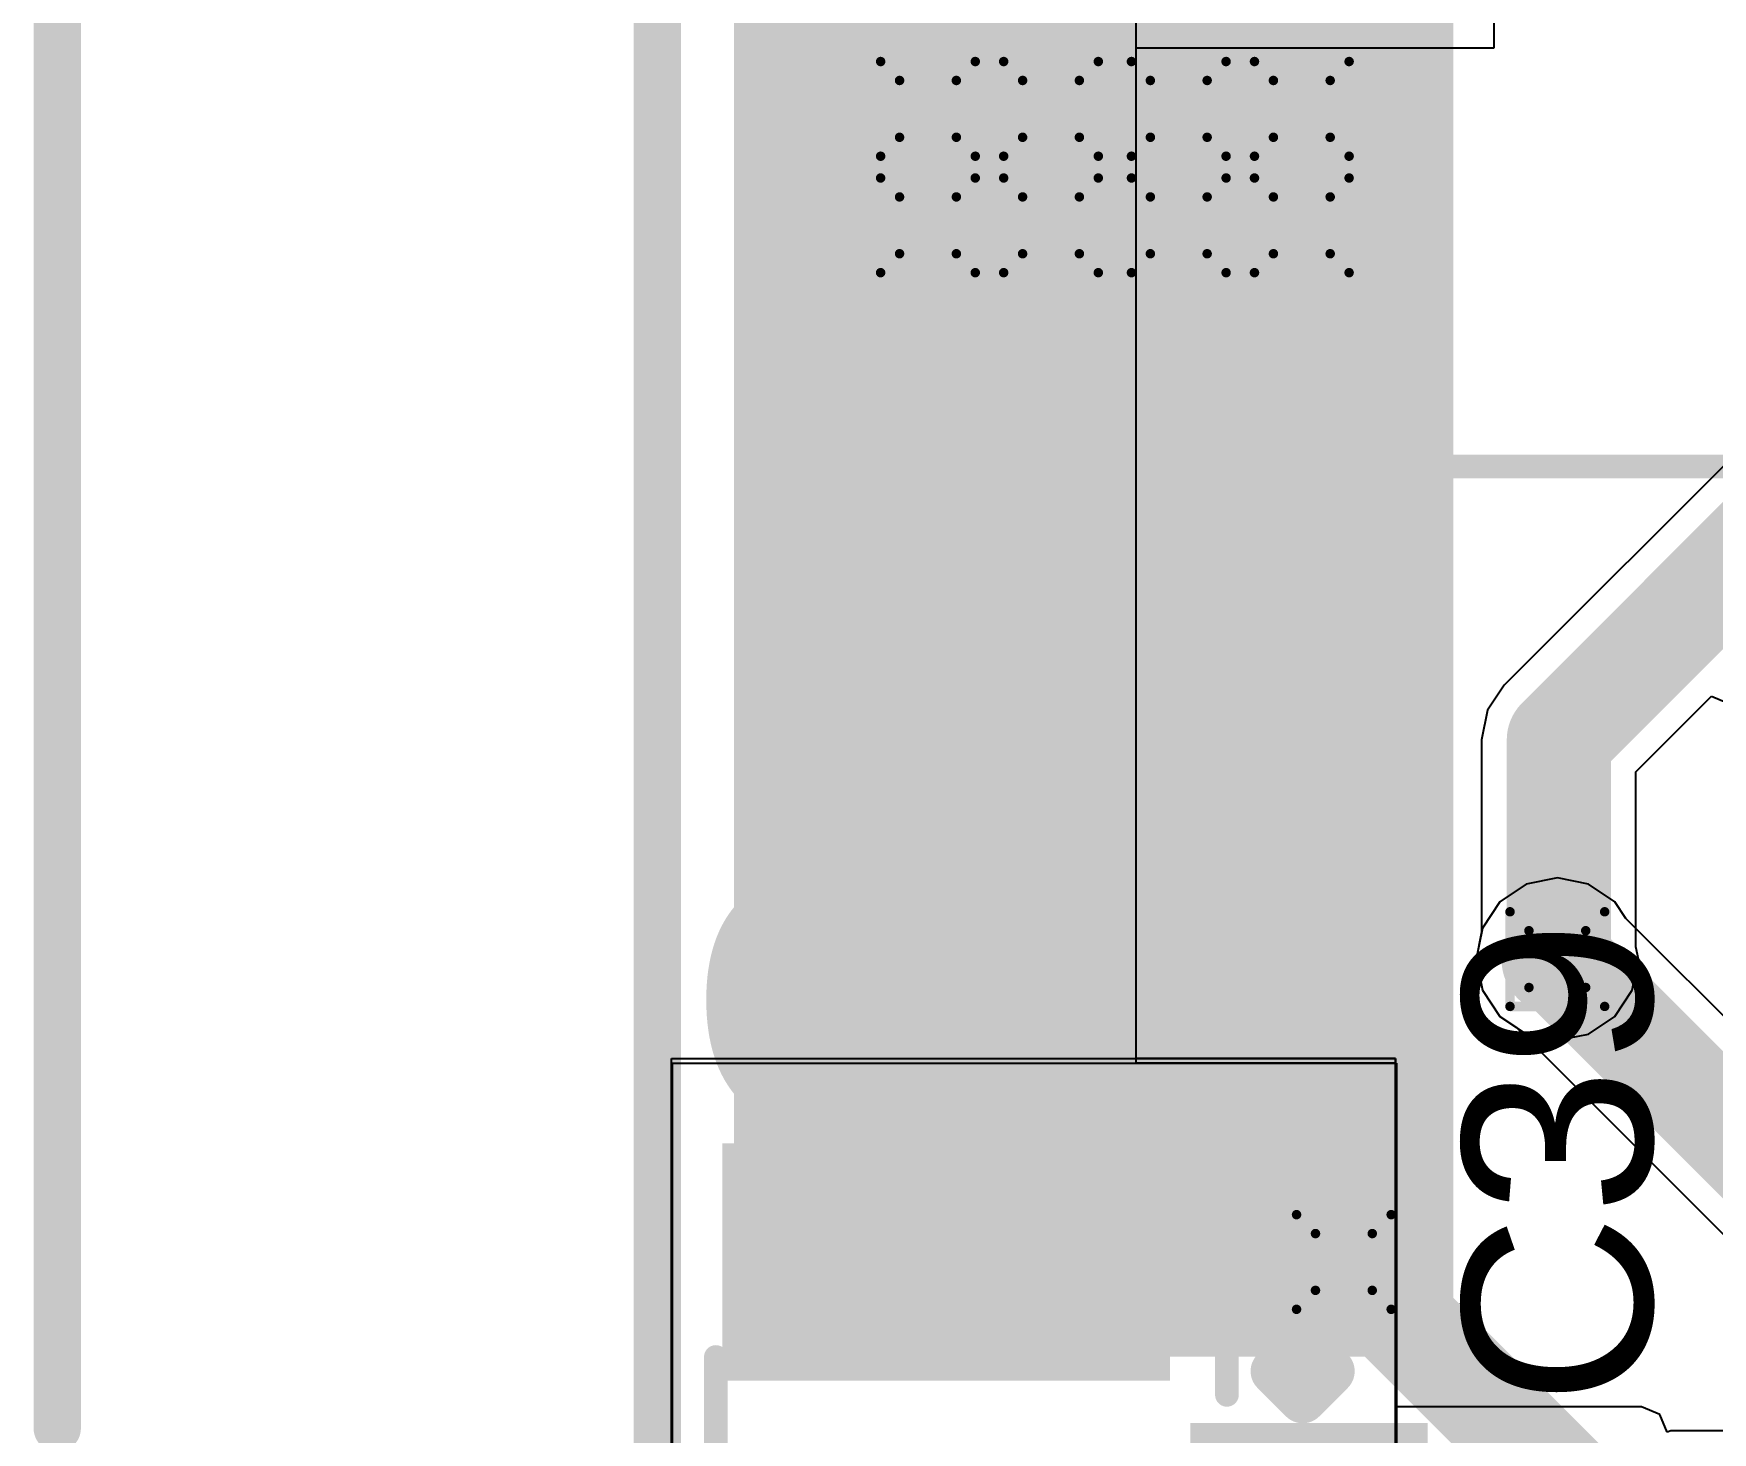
# Model space of a CAD drawing. Header units: inches. Extents: x -0.3 to 9.9, y -0.4 to 5.
# Drawn here: x -0.249 to 0.1058, y 1.562 to 1.8575 of the extents above; entities that cross this region are included whole.
import ezdxf

# ---------------------------------------------------------------- set-up
doc = ezdxf.new("R2010")
doc.units = ezdxf.units.IN
doc.header["$MEASUREMENT"] = 0
for name, color, linetype in [('Board Outline', 216, 'Continuous'), ('Bottom Layer', 5, 'Continuous'), ('Bottom Solder', 6, 'Continuous'), ('Dimension', 6, 'Continuous'), ('Drill Drawing', 1, 'Continuous'), ('Top Layer', 1, 'Continuous'), ('Top Overlay', 2, 'Continuous'), ('Top Paste', 8, 'Continuous'), ('Top Solder', 216, 'Continuous'), ('Via Holes', 16, 'Continuous')]:
    doc.layers.add(name, color=color, linetype=linetype)
doc.styles.add('Arial', font='', dxfattribs={"height": 0.2})
doc.styles.add('Arial_Bold', font='', dxfattribs={"height": 0.2})
doc.styles.get('Arial').set_extended_font_data('Arial')
doc.styles.get('Arial_Bold').set_extended_font_data('Arial', bold=True)

# ---------------------------------------------------------------- blocks, each defined once
blk = doc.blocks.new('20SVPF120M_41')
at = {"layer": 'Top Overlay'}
for points in [[(0.12992, 0.12992, 0.005, 0.005, 0), (-0.07677, 0.12992, 0.005, 0.005, 0)], [(0.12992, 0.12992, 0.005, 0.005, 0), (0.12992, 0.04528, 0.005, 0.005, 0)]]:
    blk.add_lwpolyline(points, format="xyseb", dxfattribs=at)
for points in [[(0.12867, 0.12992, 0.0025, 0.0025, 1), (0.13117, 0.12992, 0.0025, 0.0025, 1)], [(0.12867, 0.12992, 0.0025, 0.0025, 1), (0.13117, 0.12992, 0.0025, 0.0025, 1)], [(0.12867, 0.04528, 0.0025, 0.0025, 1), (0.13117, 0.04528, 0.0025, 0.0025, 1)]]:
    blk.add_lwpolyline(points, format="xyseb", close=True, dxfattribs=at)
blk = doc.blocks.new('U_FL_R_SMT_1_80___124')
at = {"layer": 'Top Layer'}
for points in [[(-0.07913, 0.08166), (-0.03701, 0.08166), (-0.03701, -0.00495), (-0.07913, -0.00495)], [(0.03701, 0.08166), (0.07913, 0.08166), (0.07913, -0.00495), (0.03701, -0.00495)], [(-0.02008, -0.01729), (0.02008, -0.01729), (0.02008, -0.05942), (-0.02008, -0.05942)]]:
    blk.add_hatch(color=1, dxfattribs=at).paths.add_polyline_path(points)
at = {"layer": 'Top Paste'}
for points in [[(-0.07913, 0.08166), (-0.03701, 0.08166), (-0.03701, -0.00495), (-0.07913, -0.00495)], [(0.03701, 0.08166), (0.07913, 0.08166), (0.07913, -0.00495), (0.03701, -0.00495)], [(-0.02008, -0.01729), (0.02008, -0.01729), (0.02008, -0.05942), (-0.02008, -0.05942)]]:
    blk.add_hatch(color=8, dxfattribs=at).paths.add_polyline_path(points)
at = {"layer": 'Top Solder'}
for points in [[(-0.08313, 0.08566), (-0.03301, 0.08566), (-0.03301, -0.00895), (-0.08313, -0.00895)], [(0.03301, 0.08566), (0.08313, 0.08566), (0.08313, -0.00895), (0.03301, -0.00895)], [(-0.02408, -0.01329), (0.02408, -0.01329), (0.02408, -0.06342), (-0.02408, -0.06342)]]:
    blk.add_hatch(color=216, dxfattribs=at).paths.add_polyline_path(points)
at = {"layer": 'Top Overlay'}
for points in [[(-0.038, 0.087, 0.005, 0.005, 0), (-0.016, 0.087, 0.005, 0.005, 0)], [(0.016, 0.087, 0.005, 0.005, 0), (0.038, 0.087, 0.005, 0.005, 0)], [(-0.048, -0.021, 0.005, 0.005, 0), (-0.03, -0.021, 0.005, 0.005, 0)], [(0.03, -0.021, 0.005, 0.005, 0), (0.048, -0.021, 0.005, 0.005, 0)], [(0.035, -0.031, 0.01, 0.01, 0), (0.029, -0.037, 0.01, 0.01, 0)], [(0.035, -0.031, 0.01, 0.01, 0), (0.035, -0.043, 0.01, 0.01, 0)], [(0.029, -0.037, 0.01, 0.01, 0), (0.035, -0.043, 0.01, 0.01, 0)]]:
    blk.add_lwpolyline(points, format="xyseb", dxfattribs=at)
for points in [[(-0.03925, 0.087, 0.0025, 0.0025, 1), (-0.03675, 0.087, 0.0025, 0.0025, 1)], [(-0.01725, 0.087, 0.0025, 0.0025, 1), (-0.01475, 0.087, 0.0025, 0.0025, 1)], [(0.01475, 0.087, 0.0025, 0.0025, 1), (0.01725, 0.087, 0.0025, 0.0025, 1)], [(0.03675, 0.087, 0.0025, 0.0025, 1), (0.03925, 0.087, 0.0025, 0.0025, 1)], [(-0.04925, -0.021, 0.0025, 0.0025, 1), (-0.04675, -0.021, 0.0025, 0.0025, 1)], [(-0.03125, -0.021, 0.0025, 0.0025, 1), (-0.02875, -0.021, 0.0025, 0.0025, 1)], [(0.02875, -0.021, 0.0025, 0.0025, 1), (0.03125, -0.021, 0.0025, 0.0025, 1)], [(0.04675, -0.021, 0.0025, 0.0025, 1), (0.04925, -0.021, 0.0025, 0.0025, 1)], [(0.0325, -0.031, 0.005, 0.005, 1), (0.0375, -0.031, 0.005, 0.005, 1)], [(0.0325, -0.031, 0.005, 0.005, 1), (0.0375, -0.031, 0.005, 0.005, 1)], [(0.0265, -0.037, 0.005, 0.005, 1), (0.0315, -0.037, 0.005, 0.005, 1)], [(0.0265, -0.037, 0.005, 0.005, 1), (0.0315, -0.037, 0.005, 0.005, 1)], [(0.0325, -0.043, 0.005, 0.005, 1), (0.0375, -0.043, 0.005, 0.005, 1)], [(0.0325, -0.043, 0.005, 0.005, 1), (0.0375, -0.043, 0.005, 0.005, 1)]]:
    blk.add_lwpolyline(points, format="xyseb", close=True, dxfattribs=at)

msp = doc.modelspace()

# ---------------------------------------------------------------- hatches: boundary and pattern name
at = {"layer": 'Bottom Layer'}
msp.add_hatch(color=5, dxfattribs=at).paths.add_polyline_path([(-0.081, 1.788), (0.042, 1.788), (0.042, 1.994), (-0.081, 1.994)])
h = msp.add_hatch(color=5, dxfattribs=at)
edge = h.paths.add_edge_path()
edge.add_arc((-0.06, 1.8416), 0.01181, 0, 360)
h = msp.add_hatch(color=5, dxfattribs=at)
edge = h.paths.add_edge_path()
edge.add_arc((-0.034, 1.8416), 0.01181, 0, 360)
h = msp.add_hatch(color=5, dxfattribs=at)
edge = h.paths.add_edge_path()
edge.add_arc((-0.007, 1.8416), 0.01181, 0, 360)
h = msp.add_hatch(color=5, dxfattribs=at)
edge = h.paths.add_edge_path()
edge.add_arc((0.019, 1.8416), 0.01181, 0, 360)
h = msp.add_hatch(color=5, dxfattribs=at)
edge = h.paths.add_edge_path()
edge.add_arc((-0.06, 1.817), 0.01181, 0, 360)
h = msp.add_hatch(color=5, dxfattribs=at)
edge = h.paths.add_edge_path()
edge.add_arc((-0.034, 1.817), 0.01181, 0, 360)
h = msp.add_hatch(color=5, dxfattribs=at)
edge = h.paths.add_edge_path()
edge.add_arc((-0.007, 1.817), 0.01181, 0, 360)
h = msp.add_hatch(color=5, dxfattribs=at)
edge = h.paths.add_edge_path()
edge.add_arc((0.019, 1.817), 0.01181, 0, 360)
h = msp.add_hatch(color=5, dxfattribs=at)
edge = h.paths.add_edge_path()
edge.add_arc((0.073, 1.662), 0.01181, 0, 360)
h = msp.add_hatch(color=5, dxfattribs=at)
edge = h.paths.add_edge_path()
edge.add_arc((0.02789, 1.59802), 0.01181, 0, 360)
at = {"layer": 'Bottom Solder'}
h = msp.add_hatch(color=6, dxfattribs=at)
edge = h.paths.add_edge_path()
edge.add_arc((-0.06, 1.8416), 0.00591, 0, 360)
h = msp.add_hatch(color=6, dxfattribs=at)
edge = h.paths.add_edge_path()
edge.add_arc((-0.034, 1.8416), 0.00591, 0, 360)
h = msp.add_hatch(color=6, dxfattribs=at)
edge = h.paths.add_edge_path()
edge.add_arc((-0.007, 1.8416), 0.00591, 0, 360)
h = msp.add_hatch(color=6, dxfattribs=at)
edge = h.paths.add_edge_path()
edge.add_arc((0.019, 1.8416), 0.00591, 0, 360)
h = msp.add_hatch(color=6, dxfattribs=at)
edge = h.paths.add_edge_path()
edge.add_arc((-0.06, 1.817), 0.00591, 0, 360)
h = msp.add_hatch(color=6, dxfattribs=at)
edge = h.paths.add_edge_path()
edge.add_arc((-0.034, 1.817), 0.00591, 0, 360)
h = msp.add_hatch(color=6, dxfattribs=at)
edge = h.paths.add_edge_path()
edge.add_arc((-0.007, 1.817), 0.00591, 0, 360)
h = msp.add_hatch(color=6, dxfattribs=at)
edge = h.paths.add_edge_path()
edge.add_arc((0.019, 1.817), 0.00591, 0, 360)
h = msp.add_hatch(color=6, dxfattribs=at)
edge = h.paths.add_edge_path()
edge.add_arc((0.073, 1.662), 0.00591, 0, 360)
h = msp.add_hatch(color=6, dxfattribs=at)
edge = h.paths.add_edge_path()
edge.add_arc((0.02789, 1.59802), 0.00591, 0, 360)
at = {"layer": 'Top Layer'}
msp.add_hatch(color=1, dxfattribs=at).paths.add_polyline_path([(-0.101, 1.578), (0.051, 1.578), (0.051, 2.06971), (-0.101, 2.06971)])
h = msp.add_hatch(color=1, dxfattribs=at)
edge = h.paths.add_edge_path()
edge.add_arc((-0.06, 1.8416), 0.01181, 0, 360)
h = msp.add_hatch(color=1, dxfattribs=at)
edge = h.paths.add_edge_path()
edge.add_arc((-0.034, 1.8416), 0.01181, 0, 360)
h = msp.add_hatch(color=1, dxfattribs=at)
edge = h.paths.add_edge_path()
edge.add_arc((-0.007, 1.8416), 0.01181, 0, 360)
h = msp.add_hatch(color=1, dxfattribs=at)
edge = h.paths.add_edge_path()
edge.add_arc((0.019, 1.8416), 0.01181, 0, 360)
h = msp.add_hatch(color=1, dxfattribs=at)
edge = h.paths.add_edge_path()
edge.add_arc((-0.06, 1.817), 0.01181, 0, 360)
h = msp.add_hatch(color=1, dxfattribs=at)
edge = h.paths.add_edge_path()
edge.add_arc((-0.034, 1.817), 0.01181, 0, 360)
h = msp.add_hatch(color=1, dxfattribs=at)
edge = h.paths.add_edge_path()
edge.add_arc((-0.007, 1.817), 0.01181, 0, 360)
h = msp.add_hatch(color=1, dxfattribs=at)
edge = h.paths.add_edge_path()
edge.add_arc((0.019, 1.817), 0.01181, 0, 360)
h = msp.add_hatch(color=1, dxfattribs=at)
edge = h.paths.add_edge_path()
edge.add_arc((0.073, 1.662), 0.01181, 0, 360)
h = msp.add_hatch(color=1, dxfattribs=at)
edge = h.paths.add_edge_path()
edge.add_arc((0.02789, 1.59802), 0.01181, 0, 360)
at = {"layer": 'Top Solder'}
h = msp.add_hatch(color=216, dxfattribs=at)
edge = h.paths.add_edge_path()
edge.add_arc((-0.06, 1.8416), 0.00591, 0, 360)
h = msp.add_hatch(color=216, dxfattribs=at)
edge = h.paths.add_edge_path()
edge.add_arc((-0.034, 1.8416), 0.00591, 0, 360)
h = msp.add_hatch(color=216, dxfattribs=at)
edge = h.paths.add_edge_path()
edge.add_arc((-0.007, 1.8416), 0.00591, 0, 360)
h = msp.add_hatch(color=216, dxfattribs=at)
edge = h.paths.add_edge_path()
edge.add_arc((0.019, 1.8416), 0.00591, 0, 360)
h = msp.add_hatch(color=216, dxfattribs=at)
edge = h.paths.add_edge_path()
edge.add_arc((-0.06, 1.817), 0.00591, 0, 360)
h = msp.add_hatch(color=216, dxfattribs=at)
edge = h.paths.add_edge_path()
edge.add_arc((-0.034, 1.817), 0.00591, 0, 360)
h = msp.add_hatch(color=216, dxfattribs=at)
edge = h.paths.add_edge_path()
edge.add_arc((-0.007, 1.817), 0.00591, 0, 360)
h = msp.add_hatch(color=216, dxfattribs=at)
edge = h.paths.add_edge_path()
edge.add_arc((0.019, 1.817), 0.00591, 0, 360)
h = msp.add_hatch(color=216, dxfattribs=at)
edge = h.paths.add_edge_path()
edge.add_arc((0.073, 1.662), 0.00591, 0, 360)
h = msp.add_hatch(color=216, dxfattribs=at)
edge = h.paths.add_edge_path()
edge.add_arc((0.02789, 1.59802), 0.00591, 0, 360)
at = {"layer": 'Via Holes'}
h = msp.add_hatch(color=7, dxfattribs=at)
edge = h.paths.add_edge_path()
edge.add_arc((-0.06, 1.8416), 0.00591, 0, 360)
h = msp.add_hatch(color=7, dxfattribs=at)
edge = h.paths.add_edge_path()
edge.add_arc((-0.034, 1.8416), 0.00591, 0, 360)
h = msp.add_hatch(color=7, dxfattribs=at)
edge = h.paths.add_edge_path()
edge.add_arc((-0.007, 1.8416), 0.00591, 0, 360)
h = msp.add_hatch(color=7, dxfattribs=at)
edge = h.paths.add_edge_path()
edge.add_arc((0.019, 1.8416), 0.00591, 0, 360)
h = msp.add_hatch(color=7, dxfattribs=at)
edge = h.paths.add_edge_path()
edge.add_arc((-0.06, 1.817), 0.00591, 0, 360)
h = msp.add_hatch(color=7, dxfattribs=at)
edge = h.paths.add_edge_path()
edge.add_arc((-0.034, 1.817), 0.00591, 0, 360)
h = msp.add_hatch(color=7, dxfattribs=at)
edge = h.paths.add_edge_path()
edge.add_arc((-0.007, 1.817), 0.00591, 0, 360)
h = msp.add_hatch(color=7, dxfattribs=at)
edge = h.paths.add_edge_path()
edge.add_arc((0.019, 1.817), 0.00591, 0, 360)
h = msp.add_hatch(color=7, dxfattribs=at)
edge = h.paths.add_edge_path()
edge.add_arc((0.073, 1.662), 0.00591, 0, 360)
h = msp.add_hatch(color=7, dxfattribs=at)
edge = h.paths.add_edge_path()
edge.add_arc((0.02789, 1.59802), 0.00591, 0, 360)

# ---------------------------------------------------------------- linework, layer by layer
at = {"layer": 'Board Outline'}
msp.add_lwpolyline([(-0.11718, -0.122, 0.01, 0.01, 0), (-0.11718, 2.76795, 0.01, 0.01, 0)], format="xyseb", dxfattribs=at)
at = {"layer": 'Bottom Layer'}
for p, q in [((-0.016, 1.641), (-0.016, 2.5446)), ((0.13252, 1.79059), (0.06177, 1.71985)), ((0.06177, 1.71985), (0.05824, 1.71455)), ((0.08962, 1.70155), (0.10559, 1.71752)), ((0.10559, 1.71752), (0.11059, 1.71545)), ((0.05824, 1.71455), (0.057, 1.70831)), ((0.057, 1.70831), (0.057, 1.66772)), ((0.08962, 1.6646), (0.08962, 1.70155)), ((0.057, 1.66772), (0.05586, 1.662)), ((0.09014, 1.662), (0.08962, 1.6646)), ((0.05586, 1.662), (0.05716, 1.65544)), ((0.08884, 1.65544), (0.09014, 1.662)), ((0.05716, 1.65544), (0.06088, 1.64988)), ((0.08512, 1.64988), (0.08884, 1.65544)), ((0.06088, 1.64988), (0.06644, 1.64616)), ((0.07956, 1.64616), (0.08512, 1.64988)), ((0.06644, 1.64616), (0.073, 1.64486)), ((0.073, 1.64486), (0.07956, 1.64616)), ((-0.11418, 1.641), (0.03882, 1.641)), ((-0.11418, 1.153), (-0.11418, 1.641)), ((0.03882, 1.641), (-0.016, 1.641)), ((0.03882, 1.641), (0.03882, 1.153)), ((0.03882, 1.153), (0.03882, 1.641))]:
    msp.add_line(p, q, dxfattribs=at)
for points in [[(0.07331, 1.70831, 0.022, 0.022, 0), (0.149, 1.784, 0.022, 0.022, 0)], [(0.07331, 1.66231, 0.022, 0.022, 0), (0.07331, 1.70831, 0.022, 0.022, 0)], [(0.073, 1.662, 0.022, 0.022, 0), (0.07331, 1.66231, 0.022, 0.022, 0)], [(0.02789, 1.59802, 0.022, 0.022, 0), (0.07736, 1.54855, 0.022, 0.022, 0)]]:
    msp.add_lwpolyline(points, format="xyseb", dxfattribs=at)
for points in [[(0.06781, 1.70831, 0.011, 0.011, 1), (0.07881, 1.70831, 0.011, 0.011, 1)], [(0.06781, 1.70831, 0.011, 0.011, 1), (0.07881, 1.70831, 0.011, 0.011, 1)], [(0.0675, 1.662, 0.011, 0.011, 1), (0.0785, 1.662, 0.011, 0.011, 1)], [(0.06781, 1.66231, 0.011, 0.011, 1), (0.07881, 1.66231, 0.011, 0.011, 1)], [(0.06781, 1.66231, 0.011, 0.011, 1), (0.07881, 1.66231, 0.011, 0.011, 1)], [(0.02239, 1.59802, 0.011, 0.011, 1), (0.03339, 1.59802, 0.011, 0.011, 1)]]:
    msp.add_lwpolyline(points, format="xyseb", close=True, dxfattribs=at)
at = {"layer": 'Dimension'}
msp.add_lwpolyline([(-0.244, 1.5629, 0.01, 0.01, 0), (-0.244, 2.76795, 0.01, 0.01, 0)], format="xyseb", dxfattribs=at)
msp.add_lwpolyline([(-0.2465, 1.5629, 0.005, 0.005, 1), (-0.2415, 1.5629, 0.005, 0.005, 1)], format="xyseb", close=True, dxfattribs=at)
at = {"layer": 'Drill Drawing'}
for points in [[(-0.07, 1.8516, 0.002, 0.002, 0), (-0.05, 1.8516, 0.002, 0.002, 0)], [(-0.07, 1.8316, 0.002, 0.002, 0), (-0.07, 1.8516, 0.002, 0.002, 0)], [(-0.05, 1.8316, 0.002, 0.002, 0), (-0.05, 1.8516, 0.002, 0.002, 0)], [(-0.044, 1.8516, 0.002, 0.002, 0), (-0.024, 1.8516, 0.002, 0.002, 0)], [(-0.044, 1.8316, 0.002, 0.002, 0), (-0.044, 1.8516, 0.002, 0.002, 0)], [(-0.024, 1.8316, 0.002, 0.002, 0), (-0.024, 1.8516, 0.002, 0.002, 0)], [(-0.017, 1.8516, 0.002, 0.002, 0), (0.003, 1.8516, 0.002, 0.002, 0)], [(-0.017, 1.8316, 0.002, 0.002, 0), (-0.017, 1.8516, 0.002, 0.002, 0)], [(0.003, 1.8316, 0.002, 0.002, 0), (0.003, 1.8516, 0.002, 0.002, 0)], [(0.009, 1.8516, 0.002, 0.002, 0), (0.029, 1.8516, 0.002, 0.002, 0)], [(0.009, 1.8316, 0.002, 0.002, 0), (0.009, 1.8516, 0.002, 0.002, 0)], [(0.029, 1.8316, 0.002, 0.002, 0), (0.029, 1.8516, 0.002, 0.002, 0)], [(-0.066, 1.8476, 0.002, 0.002, 0), (-0.054, 1.8476, 0.002, 0.002, 0)], [(-0.066, 1.8356, 0.002, 0.002, 0), (-0.066, 1.8476, 0.002, 0.002, 0)], [(-0.054, 1.8356, 0.002, 0.002, 0), (-0.054, 1.8476, 0.002, 0.002, 0)], [(-0.04, 1.8476, 0.002, 0.002, 0), (-0.028, 1.8476, 0.002, 0.002, 0)], [(-0.04, 1.8356, 0.002, 0.002, 0), (-0.04, 1.8476, 0.002, 0.002, 0)], [(-0.028, 1.8356, 0.002, 0.002, 0), (-0.028, 1.8476, 0.002, 0.002, 0)], [(-0.013, 1.8476, 0.002, 0.002, 0), (-0.001, 1.8476, 0.002, 0.002, 0)], [(-0.013, 1.8356, 0.002, 0.002, 0), (-0.013, 1.8476, 0.002, 0.002, 0)], [(-0.001, 1.8356, 0.002, 0.002, 0), (-0.001, 1.8476, 0.002, 0.002, 0)], [(0.013, 1.8476, 0.002, 0.002, 0), (0.025, 1.8476, 0.002, 0.002, 0)], [(0.013, 1.8356, 0.002, 0.002, 0), (0.013, 1.8476, 0.002, 0.002, 0)], [(0.025, 1.8356, 0.002, 0.002, 0), (0.025, 1.8476, 0.002, 0.002, 0)], [(-0.066, 1.8356, 0.002, 0.002, 0), (-0.054, 1.8356, 0.002, 0.002, 0)], [(-0.04, 1.8356, 0.002, 0.002, 0), (-0.028, 1.8356, 0.002, 0.002, 0)], [(-0.013, 1.8356, 0.002, 0.002, 0), (-0.001, 1.8356, 0.002, 0.002, 0)], [(0.013, 1.8356, 0.002, 0.002, 0), (0.025, 1.8356, 0.002, 0.002, 0)], [(-0.07, 1.8316, 0.002, 0.002, 0), (-0.05, 1.8316, 0.002, 0.002, 0)], [(-0.044, 1.8316, 0.002, 0.002, 0), (-0.024, 1.8316, 0.002, 0.002, 0)], [(-0.017, 1.8316, 0.002, 0.002, 0), (0.003, 1.8316, 0.002, 0.002, 0)], [(0.009, 1.8316, 0.002, 0.002, 0), (0.029, 1.8316, 0.002, 0.002, 0)], [(-0.07, 1.827, 0.002, 0.002, 0), (-0.05, 1.827, 0.002, 0.002, 0)], [(-0.07, 1.807, 0.002, 0.002, 0), (-0.07, 1.827, 0.002, 0.002, 0)], [(-0.05, 1.807, 0.002, 0.002, 0), (-0.05, 1.827, 0.002, 0.002, 0)], [(-0.044, 1.827, 0.002, 0.002, 0), (-0.024, 1.827, 0.002, 0.002, 0)], [(-0.044, 1.807, 0.002, 0.002, 0), (-0.044, 1.827, 0.002, 0.002, 0)], [(-0.024, 1.807, 0.002, 0.002, 0), (-0.024, 1.827, 0.002, 0.002, 0)], [(-0.017, 1.827, 0.002, 0.002, 0), (0.003, 1.827, 0.002, 0.002, 0)], [(-0.017, 1.807, 0.002, 0.002, 0), (-0.017, 1.827, 0.002, 0.002, 0)], [(0.003, 1.807, 0.002, 0.002, 0), (0.003, 1.827, 0.002, 0.002, 0)], [(0.009, 1.827, 0.002, 0.002, 0), (0.029, 1.827, 0.002, 0.002, 0)], [(0.009, 1.807, 0.002, 0.002, 0), (0.009, 1.827, 0.002, 0.002, 0)], [(0.029, 1.807, 0.002, 0.002, 0), (0.029, 1.827, 0.002, 0.002, 0)], [(-0.066, 1.823, 0.002, 0.002, 0), (-0.054, 1.823, 0.002, 0.002, 0)], [(-0.066, 1.811, 0.002, 0.002, 0), (-0.066, 1.823, 0.002, 0.002, 0)], [(-0.054, 1.811, 0.002, 0.002, 0), (-0.054, 1.823, 0.002, 0.002, 0)], [(-0.04, 1.823, 0.002, 0.002, 0), (-0.028, 1.823, 0.002, 0.002, 0)], [(-0.04, 1.811, 0.002, 0.002, 0), (-0.04, 1.823, 0.002, 0.002, 0)], [(-0.028, 1.811, 0.002, 0.002, 0), (-0.028, 1.823, 0.002, 0.002, 0)], [(-0.013, 1.823, 0.002, 0.002, 0), (-0.001, 1.823, 0.002, 0.002, 0)], [(-0.013, 1.811, 0.002, 0.002, 0), (-0.013, 1.823, 0.002, 0.002, 0)], [(-0.001, 1.811, 0.002, 0.002, 0), (-0.001, 1.823, 0.002, 0.002, 0)], [(0.013, 1.823, 0.002, 0.002, 0), (0.025, 1.823, 0.002, 0.002, 0)], [(0.013, 1.811, 0.002, 0.002, 0), (0.013, 1.823, 0.002, 0.002, 0)], [(0.025, 1.811, 0.002, 0.002, 0), (0.025, 1.823, 0.002, 0.002, 0)], [(-0.066, 1.811, 0.002, 0.002, 0), (-0.054, 1.811, 0.002, 0.002, 0)], [(-0.04, 1.811, 0.002, 0.002, 0), (-0.028, 1.811, 0.002, 0.002, 0)], [(-0.013, 1.811, 0.002, 0.002, 0), (-0.001, 1.811, 0.002, 0.002, 0)], [(0.013, 1.811, 0.002, 0.002, 0), (0.025, 1.811, 0.002, 0.002, 0)], [(-0.07, 1.807, 0.002, 0.002, 0), (-0.05, 1.807, 0.002, 0.002, 0)], [(-0.044, 1.807, 0.002, 0.002, 0), (-0.024, 1.807, 0.002, 0.002, 0)], [(-0.017, 1.807, 0.002, 0.002, 0), (0.003, 1.807, 0.002, 0.002, 0)], [(0.009, 1.807, 0.002, 0.002, 0), (0.029, 1.807, 0.002, 0.002, 0)], [(0.063, 1.672, 0.002, 0.002, 0), (0.083, 1.672, 0.002, 0.002, 0)], [(0.063, 1.652, 0.002, 0.002, 0), (0.063, 1.672, 0.002, 0.002, 0)], [(0.083, 1.652, 0.002, 0.002, 0), (0.083, 1.672, 0.002, 0.002, 0)], [(0.067, 1.668, 0.002, 0.002, 0), (0.079, 1.668, 0.002, 0.002, 0)], [(0.067, 1.656, 0.002, 0.002, 0), (0.067, 1.668, 0.002, 0.002, 0)], [(0.079, 1.656, 0.002, 0.002, 0), (0.079, 1.668, 0.002, 0.002, 0)], [(0.067, 1.656, 0.002, 0.002, 0), (0.079, 1.656, 0.002, 0.002, 0)], [(0.063, 1.652, 0.002, 0.002, 0), (0.083, 1.652, 0.002, 0.002, 0)], [(0.01789, 1.60802, 0.002, 0.002, 0), (0.03789, 1.60802, 0.002, 0.002, 0)], [(0.01789, 1.58802, 0.002, 0.002, 0), (0.01789, 1.60802, 0.002, 0.002, 0)], [(0.03789, 1.58802, 0.002, 0.002, 0), (0.03789, 1.60802, 0.002, 0.002, 0)], [(0.02189, 1.60402, 0.002, 0.002, 0), (0.03389, 1.60402, 0.002, 0.002, 0)], [(0.02189, 1.59202, 0.002, 0.002, 0), (0.02189, 1.60402, 0.002, 0.002, 0)], [(0.03389, 1.59202, 0.002, 0.002, 0), (0.03389, 1.60402, 0.002, 0.002, 0)], [(0.02189, 1.59202, 0.002, 0.002, 0), (0.03389, 1.59202, 0.002, 0.002, 0)], [(0.01789, 1.58802, 0.002, 0.002, 0), (0.03789, 1.58802, 0.002, 0.002, 0)]]:
    msp.add_lwpolyline(points, format="xyseb", dxfattribs=at)
for points in [[(-0.0705, 1.8516, 0.001, 0.001, 1), (-0.0695, 1.8516, 0.001, 0.001, 1)], [(-0.0705, 1.8516, 0.001, 0.001, 1), (-0.0695, 1.8516, 0.001, 0.001, 1)], [(-0.0505, 1.8516, 0.001, 0.001, 1), (-0.0495, 1.8516, 0.001, 0.001, 1)], [(-0.0505, 1.8516, 0.001, 0.001, 1), (-0.0495, 1.8516, 0.001, 0.001, 1)], [(-0.0445, 1.8516, 0.001, 0.001, 1), (-0.0435, 1.8516, 0.001, 0.001, 1)], [(-0.0445, 1.8516, 0.001, 0.001, 1), (-0.0435, 1.8516, 0.001, 0.001, 1)], [(-0.0245, 1.8516, 0.001, 0.001, 1), (-0.0235, 1.8516, 0.001, 0.001, 1)], [(-0.0245, 1.8516, 0.001, 0.001, 1), (-0.0235, 1.8516, 0.001, 0.001, 1)], [(-0.0175, 1.8516, 0.001, 0.001, 1), (-0.0165, 1.8516, 0.001, 0.001, 1)], [(-0.0175, 1.8516, 0.001, 0.001, 1), (-0.0165, 1.8516, 0.001, 0.001, 1)], [(0.0025, 1.8516, 0.001, 0.001, 1), (0.0035, 1.8516, 0.001, 0.001, 1)], [(0.0025, 1.8516, 0.001, 0.001, 1), (0.0035, 1.8516, 0.001, 0.001, 1)], [(0.0085, 1.8516, 0.001, 0.001, 1), (0.0095, 1.8516, 0.001, 0.001, 1)], [(0.0085, 1.8516, 0.001, 0.001, 1), (0.0095, 1.8516, 0.001, 0.001, 1)], [(0.0285, 1.8516, 0.001, 0.001, 1), (0.0295, 1.8516, 0.001, 0.001, 1)], [(0.0285, 1.8516, 0.001, 0.001, 1), (0.0295, 1.8516, 0.001, 0.001, 1)], [(-0.0665, 1.8476, 0.001, 0.001, 1), (-0.0655, 1.8476, 0.001, 0.001, 1)], [(-0.0665, 1.8476, 0.001, 0.001, 1), (-0.0655, 1.8476, 0.001, 0.001, 1)], [(-0.0545, 1.8476, 0.001, 0.001, 1), (-0.0535, 1.8476, 0.001, 0.001, 1)], [(-0.0545, 1.8476, 0.001, 0.001, 1), (-0.0535, 1.8476, 0.001, 0.001, 1)], [(-0.0405, 1.8476, 0.001, 0.001, 1), (-0.0395, 1.8476, 0.001, 0.001, 1)], [(-0.0405, 1.8476, 0.001, 0.001, 1), (-0.0395, 1.8476, 0.001, 0.001, 1)], [(-0.0285, 1.8476, 0.001, 0.001, 1), (-0.0275, 1.8476, 0.001, 0.001, 1)], [(-0.0285, 1.8476, 0.001, 0.001, 1), (-0.0275, 1.8476, 0.001, 0.001, 1)], [(-0.0135, 1.8476, 0.001, 0.001, 1), (-0.0125, 1.8476, 0.001, 0.001, 1)], [(-0.0135, 1.8476, 0.001, 0.001, 1), (-0.0125, 1.8476, 0.001, 0.001, 1)], [(-0.0015, 1.8476, 0.001, 0.001, 1), (-0.0005, 1.8476, 0.001, 0.001, 1)], [(-0.0015, 1.8476, 0.001, 0.001, 1), (-0.0005, 1.8476, 0.001, 0.001, 1)], [(0.0125, 1.8476, 0.001, 0.001, 1), (0.0135, 1.8476, 0.001, 0.001, 1)], [(0.0125, 1.8476, 0.001, 0.001, 1), (0.0135, 1.8476, 0.001, 0.001, 1)], [(0.0245, 1.8476, 0.001, 0.001, 1), (0.0255, 1.8476, 0.001, 0.001, 1)], [(0.0245, 1.8476, 0.001, 0.001, 1), (0.0255, 1.8476, 0.001, 0.001, 1)], [(-0.0665, 1.8356, 0.001, 0.001, 1), (-0.0655, 1.8356, 0.001, 0.001, 1)], [(-0.0665, 1.8356, 0.001, 0.001, 1), (-0.0655, 1.8356, 0.001, 0.001, 1)], [(-0.0545, 1.8356, 0.001, 0.001, 1), (-0.0535, 1.8356, 0.001, 0.001, 1)], [(-0.0545, 1.8356, 0.001, 0.001, 1), (-0.0535, 1.8356, 0.001, 0.001, 1)], [(-0.0405, 1.8356, 0.001, 0.001, 1), (-0.0395, 1.8356, 0.001, 0.001, 1)], [(-0.0405, 1.8356, 0.001, 0.001, 1), (-0.0395, 1.8356, 0.001, 0.001, 1)], [(-0.0285, 1.8356, 0.001, 0.001, 1), (-0.0275, 1.8356, 0.001, 0.001, 1)], [(-0.0285, 1.8356, 0.001, 0.001, 1), (-0.0275, 1.8356, 0.001, 0.001, 1)], [(-0.0135, 1.8356, 0.001, 0.001, 1), (-0.0125, 1.8356, 0.001, 0.001, 1)], [(-0.0135, 1.8356, 0.001, 0.001, 1), (-0.0125, 1.8356, 0.001, 0.001, 1)], [(-0.0015, 1.8356, 0.001, 0.001, 1), (-0.0005, 1.8356, 0.001, 0.001, 1)], [(-0.0015, 1.8356, 0.001, 0.001, 1), (-0.0005, 1.8356, 0.001, 0.001, 1)], [(0.0125, 1.8356, 0.001, 0.001, 1), (0.0135, 1.8356, 0.001, 0.001, 1)], [(0.0125, 1.8356, 0.001, 0.001, 1), (0.0135, 1.8356, 0.001, 0.001, 1)], [(0.0245, 1.8356, 0.001, 0.001, 1), (0.0255, 1.8356, 0.001, 0.001, 1)], [(0.0245, 1.8356, 0.001, 0.001, 1), (0.0255, 1.8356, 0.001, 0.001, 1)], [(-0.0705, 1.8316, 0.001, 0.001, 1), (-0.0695, 1.8316, 0.001, 0.001, 1)], [(-0.0705, 1.8316, 0.001, 0.001, 1), (-0.0695, 1.8316, 0.001, 0.001, 1)], [(-0.0505, 1.8316, 0.001, 0.001, 1), (-0.0495, 1.8316, 0.001, 0.001, 1)], [(-0.0505, 1.8316, 0.001, 0.001, 1), (-0.0495, 1.8316, 0.001, 0.001, 1)], [(-0.0445, 1.8316, 0.001, 0.001, 1), (-0.0435, 1.8316, 0.001, 0.001, 1)], [(-0.0445, 1.8316, 0.001, 0.001, 1), (-0.0435, 1.8316, 0.001, 0.001, 1)], [(-0.0245, 1.8316, 0.001, 0.001, 1), (-0.0235, 1.8316, 0.001, 0.001, 1)], [(-0.0245, 1.8316, 0.001, 0.001, 1), (-0.0235, 1.8316, 0.001, 0.001, 1)], [(-0.0175, 1.8316, 0.001, 0.001, 1), (-0.0165, 1.8316, 0.001, 0.001, 1)], [(-0.0175, 1.8316, 0.001, 0.001, 1), (-0.0165, 1.8316, 0.001, 0.001, 1)], [(0.0025, 1.8316, 0.001, 0.001, 1), (0.0035, 1.8316, 0.001, 0.001, 1)], [(0.0025, 1.8316, 0.001, 0.001, 1), (0.0035, 1.8316, 0.001, 0.001, 1)], [(0.0085, 1.8316, 0.001, 0.001, 1), (0.0095, 1.8316, 0.001, 0.001, 1)], [(0.0085, 1.8316, 0.001, 0.001, 1), (0.0095, 1.8316, 0.001, 0.001, 1)], [(0.0285, 1.8316, 0.001, 0.001, 1), (0.0295, 1.8316, 0.001, 0.001, 1)], [(0.0285, 1.8316, 0.001, 0.001, 1), (0.0295, 1.8316, 0.001, 0.001, 1)], [(-0.0705, 1.827, 0.001, 0.001, 1), (-0.0695, 1.827, 0.001, 0.001, 1)], [(-0.0705, 1.827, 0.001, 0.001, 1), (-0.0695, 1.827, 0.001, 0.001, 1)], [(-0.0505, 1.827, 0.001, 0.001, 1), (-0.0495, 1.827, 0.001, 0.001, 1)], [(-0.0505, 1.827, 0.001, 0.001, 1), (-0.0495, 1.827, 0.001, 0.001, 1)], [(-0.0445, 1.827, 0.001, 0.001, 1), (-0.0435, 1.827, 0.001, 0.001, 1)], [(-0.0445, 1.827, 0.001, 0.001, 1), (-0.0435, 1.827, 0.001, 0.001, 1)], [(-0.0245, 1.827, 0.001, 0.001, 1), (-0.0235, 1.827, 0.001, 0.001, 1)], [(-0.0245, 1.827, 0.001, 0.001, 1), (-0.0235, 1.827, 0.001, 0.001, 1)], [(-0.0175, 1.827, 0.001, 0.001, 1), (-0.0165, 1.827, 0.001, 0.001, 1)], [(-0.0175, 1.827, 0.001, 0.001, 1), (-0.0165, 1.827, 0.001, 0.001, 1)], [(0.0025, 1.827, 0.001, 0.001, 1), (0.0035, 1.827, 0.001, 0.001, 1)], [(0.0025, 1.827, 0.001, 0.001, 1), (0.0035, 1.827, 0.001, 0.001, 1)], [(0.0085, 1.827, 0.001, 0.001, 1), (0.0095, 1.827, 0.001, 0.001, 1)], [(0.0085, 1.827, 0.001, 0.001, 1), (0.0095, 1.827, 0.001, 0.001, 1)], [(0.0285, 1.827, 0.001, 0.001, 1), (0.0295, 1.827, 0.001, 0.001, 1)], [(0.0285, 1.827, 0.001, 0.001, 1), (0.0295, 1.827, 0.001, 0.001, 1)], [(-0.0665, 1.823, 0.001, 0.001, 1), (-0.0655, 1.823, 0.001, 0.001, 1)], [(-0.0665, 1.823, 0.001, 0.001, 1), (-0.0655, 1.823, 0.001, 0.001, 1)], [(-0.0545, 1.823, 0.001, 0.001, 1), (-0.0535, 1.823, 0.001, 0.001, 1)], [(-0.0545, 1.823, 0.001, 0.001, 1), (-0.0535, 1.823, 0.001, 0.001, 1)], [(-0.0405, 1.823, 0.001, 0.001, 1), (-0.0395, 1.823, 0.001, 0.001, 1)], [(-0.0405, 1.823, 0.001, 0.001, 1), (-0.0395, 1.823, 0.001, 0.001, 1)], [(-0.0285, 1.823, 0.001, 0.001, 1), (-0.0275, 1.823, 0.001, 0.001, 1)], [(-0.0285, 1.823, 0.001, 0.001, 1), (-0.0275, 1.823, 0.001, 0.001, 1)], [(-0.0135, 1.823, 0.001, 0.001, 1), (-0.0125, 1.823, 0.001, 0.001, 1)], [(-0.0135, 1.823, 0.001, 0.001, 1), (-0.0125, 1.823, 0.001, 0.001, 1)], [(-0.0015, 1.823, 0.001, 0.001, 1), (-0.0005, 1.823, 0.001, 0.001, 1)], [(-0.0015, 1.823, 0.001, 0.001, 1), (-0.0005, 1.823, 0.001, 0.001, 1)], [(0.0125, 1.823, 0.001, 0.001, 1), (0.0135, 1.823, 0.001, 0.001, 1)], [(0.0125, 1.823, 0.001, 0.001, 1), (0.0135, 1.823, 0.001, 0.001, 1)], [(0.0245, 1.823, 0.001, 0.001, 1), (0.0255, 1.823, 0.001, 0.001, 1)], [(0.0245, 1.823, 0.001, 0.001, 1), (0.0255, 1.823, 0.001, 0.001, 1)], [(-0.0665, 1.811, 0.001, 0.001, 1), (-0.0655, 1.811, 0.001, 0.001, 1)], [(-0.0665, 1.811, 0.001, 0.001, 1), (-0.0655, 1.811, 0.001, 0.001, 1)], [(-0.0545, 1.811, 0.001, 0.001, 1), (-0.0535, 1.811, 0.001, 0.001, 1)], [(-0.0545, 1.811, 0.001, 0.001, 1), (-0.0535, 1.811, 0.001, 0.001, 1)], [(-0.0405, 1.811, 0.001, 0.001, 1), (-0.0395, 1.811, 0.001, 0.001, 1)], [(-0.0405, 1.811, 0.001, 0.001, 1), (-0.0395, 1.811, 0.001, 0.001, 1)], [(-0.0285, 1.811, 0.001, 0.001, 1), (-0.0275, 1.811, 0.001, 0.001, 1)], [(-0.0285, 1.811, 0.001, 0.001, 1), (-0.0275, 1.811, 0.001, 0.001, 1)], [(-0.0135, 1.811, 0.001, 0.001, 1), (-0.0125, 1.811, 0.001, 0.001, 1)], [(-0.0135, 1.811, 0.001, 0.001, 1), (-0.0125, 1.811, 0.001, 0.001, 1)], [(-0.0015, 1.811, 0.001, 0.001, 1), (-0.0005, 1.811, 0.001, 0.001, 1)], [(-0.0015, 1.811, 0.001, 0.001, 1), (-0.0005, 1.811, 0.001, 0.001, 1)], [(0.0125, 1.811, 0.001, 0.001, 1), (0.0135, 1.811, 0.001, 0.001, 1)], [(0.0125, 1.811, 0.001, 0.001, 1), (0.0135, 1.811, 0.001, 0.001, 1)], [(0.0245, 1.811, 0.001, 0.001, 1), (0.0255, 1.811, 0.001, 0.001, 1)], [(0.0245, 1.811, 0.001, 0.001, 1), (0.0255, 1.811, 0.001, 0.001, 1)], [(-0.0705, 1.807, 0.001, 0.001, 1), (-0.0695, 1.807, 0.001, 0.001, 1)], [(-0.0705, 1.807, 0.001, 0.001, 1), (-0.0695, 1.807, 0.001, 0.001, 1)], [(-0.0505, 1.807, 0.001, 0.001, 1), (-0.0495, 1.807, 0.001, 0.001, 1)], [(-0.0505, 1.807, 0.001, 0.001, 1), (-0.0495, 1.807, 0.001, 0.001, 1)], [(-0.0445, 1.807, 0.001, 0.001, 1), (-0.0435, 1.807, 0.001, 0.001, 1)], [(-0.0445, 1.807, 0.001, 0.001, 1), (-0.0435, 1.807, 0.001, 0.001, 1)], [(-0.0245, 1.807, 0.001, 0.001, 1), (-0.0235, 1.807, 0.001, 0.001, 1)], [(-0.0245, 1.807, 0.001, 0.001, 1), (-0.0235, 1.807, 0.001, 0.001, 1)], [(-0.0175, 1.807, 0.001, 0.001, 1), (-0.0165, 1.807, 0.001, 0.001, 1)], [(-0.0175, 1.807, 0.001, 0.001, 1), (-0.0165, 1.807, 0.001, 0.001, 1)], [(0.0025, 1.807, 0.001, 0.001, 1), (0.0035, 1.807, 0.001, 0.001, 1)], [(0.0025, 1.807, 0.001, 0.001, 1), (0.0035, 1.807, 0.001, 0.001, 1)], [(0.0085, 1.807, 0.001, 0.001, 1), (0.0095, 1.807, 0.001, 0.001, 1)], [(0.0085, 1.807, 0.001, 0.001, 1), (0.0095, 1.807, 0.001, 0.001, 1)], [(0.0285, 1.807, 0.001, 0.001, 1), (0.0295, 1.807, 0.001, 0.001, 1)], [(0.0285, 1.807, 0.001, 0.001, 1), (0.0295, 1.807, 0.001, 0.001, 1)], [(0.0625, 1.672, 0.001, 0.001, 1), (0.0635, 1.672, 0.001, 0.001, 1)], [(0.0625, 1.672, 0.001, 0.001, 1), (0.0635, 1.672, 0.001, 0.001, 1)], [(0.0825, 1.672, 0.001, 0.001, 1), (0.0835, 1.672, 0.001, 0.001, 1)], [(0.0825, 1.672, 0.001, 0.001, 1), (0.0835, 1.672, 0.001, 0.001, 1)], [(0.0665, 1.668, 0.001, 0.001, 1), (0.0675, 1.668, 0.001, 0.001, 1)], [(0.0665, 1.668, 0.001, 0.001, 1), (0.0675, 1.668, 0.001, 0.001, 1)], [(0.0785, 1.668, 0.001, 0.001, 1), (0.0795, 1.668, 0.001, 0.001, 1)], [(0.0785, 1.668, 0.001, 0.001, 1), (0.0795, 1.668, 0.001, 0.001, 1)], [(0.0665, 1.656, 0.001, 0.001, 1), (0.0675, 1.656, 0.001, 0.001, 1)], [(0.0665, 1.656, 0.001, 0.001, 1), (0.0675, 1.656, 0.001, 0.001, 1)], [(0.0785, 1.656, 0.001, 0.001, 1), (0.0795, 1.656, 0.001, 0.001, 1)], [(0.0785, 1.656, 0.001, 0.001, 1), (0.0795, 1.656, 0.001, 0.001, 1)], [(0.0625, 1.652, 0.001, 0.001, 1), (0.0635, 1.652, 0.001, 0.001, 1)], [(0.0625, 1.652, 0.001, 0.001, 1), (0.0635, 1.652, 0.001, 0.001, 1)], [(0.0825, 1.652, 0.001, 0.001, 1), (0.0835, 1.652, 0.001, 0.001, 1)], [(0.0825, 1.652, 0.001, 0.001, 1), (0.0835, 1.652, 0.001, 0.001, 1)], [(0.01739, 1.60802, 0.001, 0.001, 1), (0.01839, 1.60802, 0.001, 0.001, 1)], [(0.01739, 1.60802, 0.001, 0.001, 1), (0.01839, 1.60802, 0.001, 0.001, 1)], [(0.03739, 1.60802, 0.001, 0.001, 1), (0.03839, 1.60802, 0.001, 0.001, 1)], [(0.03739, 1.60802, 0.001, 0.001, 1), (0.03839, 1.60802, 0.001, 0.001, 1)], [(0.02139, 1.60402, 0.001, 0.001, 1), (0.02239, 1.60402, 0.001, 0.001, 1)], [(0.02139, 1.60402, 0.001, 0.001, 1), (0.02239, 1.60402, 0.001, 0.001, 1)], [(0.03339, 1.60402, 0.001, 0.001, 1), (0.03439, 1.60402, 0.001, 0.001, 1)], [(0.03339, 1.60402, 0.001, 0.001, 1), (0.03439, 1.60402, 0.001, 0.001, 1)], [(0.02139, 1.59202, 0.001, 0.001, 1), (0.02239, 1.59202, 0.001, 0.001, 1)], [(0.02139, 1.59202, 0.001, 0.001, 1), (0.02239, 1.59202, 0.001, 0.001, 1)], [(0.03339, 1.59202, 0.001, 0.001, 1), (0.03439, 1.59202, 0.001, 0.001, 1)], [(0.03339, 1.59202, 0.001, 0.001, 1), (0.03439, 1.59202, 0.001, 0.001, 1)], [(0.01739, 1.58802, 0.001, 0.001, 1), (0.01839, 1.58802, 0.001, 0.001, 1)], [(0.01739, 1.58802, 0.001, 0.001, 1), (0.01839, 1.58802, 0.001, 0.001, 1)], [(0.03739, 1.58802, 0.001, 0.001, 1), (0.03839, 1.58802, 0.001, 0.001, 1)], [(0.03739, 1.58802, 0.001, 0.001, 1), (0.03839, 1.58802, 0.001, 0.001, 1)]]:
    msp.add_lwpolyline(points, format="xyseb", close=True, dxfattribs=at)
at = {"layer": 'Top Layer'}
for p, q in [((0.05966, 1.8545), (0.05966, 1.891)), ((-0.016, 1.64), (-0.016, 1.8545)), ((-0.016, 1.8545), (0.05966, 1.8545)), ((0.073, 1.67914), (0.06644, 1.67784)), ((0.07956, 1.67784), (0.073, 1.67914)), ((0.06644, 1.67784), (0.06088, 1.67412)), ((0.08512, 1.67412), (0.07956, 1.67784)), ((0.06088, 1.67412), (0.05716, 1.66856)), ((0.08747, 1.6706), (0.08512, 1.67412)), ((0.05716, 1.66856), (0.05586, 1.662)), ((0.16081, 1.59726), (0.08747, 1.6706)), ((0.05586, 1.662), (0.05716, 1.65544)), ((0.05716, 1.65544), (0.06088, 1.64988)), ((0.06088, 1.64988), (0.0644, 1.64753)), ((0.0644, 1.64753), (0.14252, 1.56941)), ((-0.114, 1.64), (0.039, 1.64)), ((-0.114, 1.152), (-0.114, 1.64)), ((0.039, 1.64), (-0.016, 1.64)), ((0.039, 1.64), (0.039, 1.152)), ((0.039, 1.56741), (0.039, 1.64)), ((0.09082, 1.56741), (0.039, 1.56741)), ((0.09465, 1.56583), (0.09082, 1.56741)), ((0.09622, 1.56204), (0.09465, 1.56583)), ((0.097, 1.56236), (0.09622, 1.56204)), ((0.14407, 1.56236), (0.097, 1.56236))]:
    msp.add_line(p, q, dxfattribs=at)
for points in [[(-0.04318, 1.59802, 0.025, 0.025, 0), (-0.04318, 1.883, 0.025, 0.025, 0)], [(0.073, 1.662, 0.022, 0.022, 0), (0.15405, 1.58095, 0.022, 0.022, 0)], [(-0.04318, 1.59802, 0.025, 0.025, 0), (0.02789, 1.59802, 0.025, 0.025, 0)]]:
    msp.add_lwpolyline(points, format="xyseb", dxfattribs=at)
for points in [[(0.0675, 1.662, 0.011, 0.011, 1), (0.0785, 1.662, 0.011, 0.011, 1)], [(-0.04943, 1.59802, 0.0125, 0.0125, 1), (-0.03693, 1.59802, 0.0125, 0.0125, 1)], [(-0.04943, 1.59802, 0.0125, 0.0125, 1), (-0.03693, 1.59802, 0.0125, 0.0125, 1)], [(0.02164, 1.59802, 0.0125, 0.0125, 1), (0.03414, 1.59802, 0.0125, 0.0125, 1)]]:
    msp.add_lwpolyline(points, format="xyseb", close=True, dxfattribs=at)

# ---------------------------------------------------------------- block references
for name, p, rotation in [('20SVPF120M_41', (0.091, 1.896), 180), ('U_FL_R_SMT_1_80___124', (-0.01782, 1.53995), 90)]:
    msp.add_blockref(name, p, dxfattribs=dict(rotation=rotation))

# ---------------------------------------------------------------- texts
at = {"layer": 'Top Overlay'}
for s, height, rotation, style, p in [('GPS', 0.055, 360, 'Arial_Bold', (-0.11, 1.62564)), ('C39', 0.04, 90, 'Arial', (0.09299, 1.56768))]:
    msp.add_text(s, height=height, rotation=rotation, dxfattribs=dict(at, style=style)).set_placement(p)

doc.saveas('drawing.dxf')
